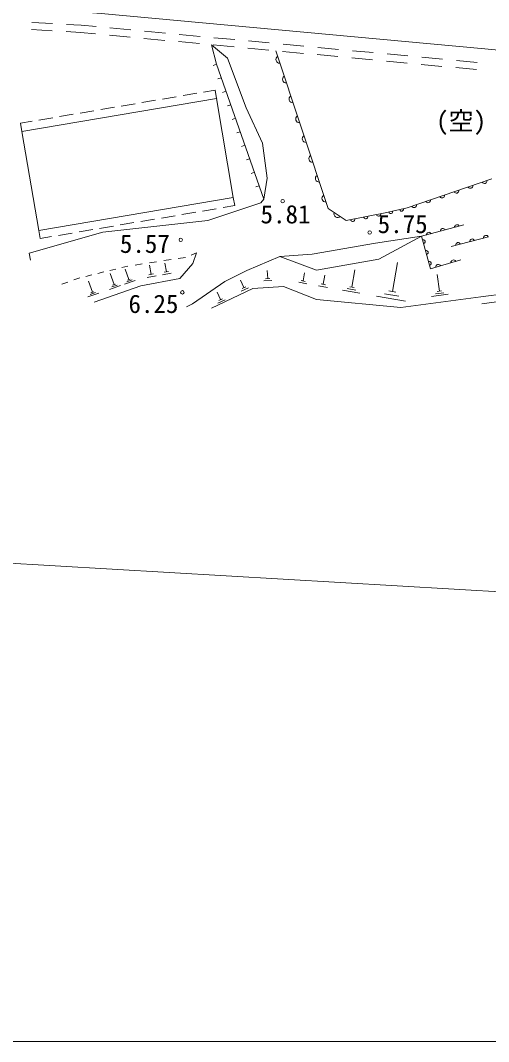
# Model space of a CAD drawing. Units: millimetres, scale not verified. Extents: x 40000 to 680000, y 20000 to 380000.
# Drawn here: x 412350 to 445988, y 205000 to 278400 of the extents above; entities that cross this region are included whole.
import ezdxf
from ezdxf.enums import TextEntityAlignment as Align

# ---------------------------------------------------------------- set-up
doc = ezdxf.new("R2010")
doc.units = ezdxf.units.MM
doc.header["$LTSCALE"] = 1000
for name, color, linetype, lineweight in [('M-BGD', 7, 'Continuous', 13), ('M-BMK-OTRS', 5, 'Continuous', 13), ('M-STR-HTXT', 7, 'Continuous', 13), ('M-TTL-BAND', 7, 'Continuous', 13)]:
    doc.layers.add(name, color=color, linetype=linetype, lineweight=lineweight)
doc.styles.add('ＭＳ ゴシック', font='')
doc.styles.get('ＭＳ ゴシック').set_extended_font_data('MS Gothic')

msp = doc.modelspace()

# ---------------------------------------------------------------- linework, layer by layer
at = {"layer": 'M-BGD'}
for p, q in [((413167, 278262), (414665, 278174)), ((413136, 277743), (414633, 277655)), ((415631, 277597), (416668, 277536)), ((415663, 278116), (416708, 278055)), ((416668, 277536), (417745, 277435)), ((416708, 278055), (417789, 277953)), ((418785, 277860), (420278, 277720)), ((421274, 277626), (422767, 277486)), ((418740, 277342), (420234, 277201)), ((421229, 277108), (422723, 276968)), ((423718, 276874), (425212, 276734)), ((423763, 277392), (425256, 277252)), ((426252, 277159), (427745, 277019)), ((428741, 276925), (430234, 276785)), ((426088, 276652), (426436, 275251)), ((426088, 276652), (427226, 275678)), ((426207, 276641), (427701, 276501)), ((428697, 276407), (430190, 276267)), ((430698, 276219), (434458, 264881)), ((431186, 276174), (432679, 276033)), ((431230, 276692), (432724, 276552)), ((433719, 276458), (435213, 276318)), ((436208, 276224), (437702, 276084)), ((438697, 275991), (440191, 275851)), ((426436, 275251), (426200, 275168)), ((426436, 275251), (429840, 265543)), ((427226, 275678), (428581, 272112)), ((433675, 275940), (435168, 275800)), ((436164, 275706), (437657, 275566)), ((438653, 275473), (440146, 275333)), ((441186, 275757), (442680, 275617)), ((443675, 275524), (445169, 275384)), ((441142, 275239), (442635, 275099)), ((443631, 275006), (445124, 274865)), ((426776, 274280), (426541, 274197)), ((425021, 273160), (424035, 272993)), ((426348, 273386), (425514, 273244)), ((426348, 273386), (426439, 272783)), ((427117, 273309), (426881, 273227)), ((426439, 272783), (412458, 270410)), ((420584, 272407), (419598, 272240)), ((422063, 272658), (421077, 272491)), ((423542, 272909), (422556, 272742)), ((426420, 272766), (426458, 272800)), ((426439, 272783), (427644, 265683)), ((427457, 272338), (427221, 272256)), ((416148, 271654), (415162, 271487)), ((417627, 271905), (416641, 271738)), ((419105, 272156), (418119, 271989)), ((428581, 272112), (429734, 269574)), ((413190, 271152), (412356, 271011)), ((412356, 271011), (412458, 270410)), ((414669, 271403), (413683, 271236)), ((427798, 271368), (427562, 271285)), ((412458, 270410), (413663, 263310)), ((428138, 270397), (427902, 270314)), ((428478, 269426), (428242, 269343)), ((429734, 269574), (430078, 267063)), ((428819, 268455), (428583, 268373)), ((429159, 267485), (428923, 267402)), ((429499, 266514), (429263, 266431)), ((430078, 267063), (429840, 265543)), ((440127, 264925), (446211, 267003)), ((427644, 265683), (413663, 263310)), ((429628, 265295), (425806, 264021)), ((427744, 265091), (426916, 264951)), ((427744, 265091), (427644, 265683)), ((429840, 265543), (429628, 265295)), ((423465, 264365), (422479, 264198)), ((424944, 264616), (423958, 264449)), ((426423, 264867), (425437, 264700)), ((434458, 264881), (435766, 264007)), ((435766, 264007), (438567, 264568)), ((438567, 264568), (440127, 264925)), ((419029, 263612), (418043, 263445)), ((425806, 264021), (418260, 263179)), ((420507, 263863), (419521, 263696)), ((421986, 264114), (421000, 263947)), ((441180, 262886), (444222, 263697)), ((444222, 263697), (441180, 262886)), ((418260, 263179), (412971, 261668)), ((413763, 262718), (413663, 263310)), ((414592, 262859), (413763, 262718)), ((416071, 263110), (415085, 262943)), ((417550, 263361), (416564, 263194)), ((441180, 262886), (438108, 261246)), ((441180, 262886), (441820, 260543)), ((441820, 260543), (441180, 262886)), ((445982, 262849), (443302, 262150)), ((413066, 261177), (412971, 261668)), ((424204, 261370), (423687, 261291)), ((425010, 261701), (424607, 261535)), ((425010, 261701), (424728, 260926)), ((428617, 260427), (431000, 261441)), ((433615, 260452), (431000, 261441)), ((420065, 260740), (419634, 260634)), ((421100, 260897), (420583, 260819)), ((422135, 261055), (421617, 260976)), ((421749, 260144), (421627, 260812)), ((423170, 261213), (422652, 261134)), ((422841, 260332), (422727, 260958)), ((424728, 260926), (423807, 259839)), ((438108, 261246), (433615, 260452)), ((439074, 258921), (439444, 261001)), ((441820, 260543), (444006, 261190)), ((444006, 261190), (441820, 260543)), ((416615, 259897), (416183, 259747)), ((417478, 260107), (417046, 260002)), ((418340, 260318), (417909, 260213)), ((419203, 260529), (418771, 260424)), ((419076, 259409), (418798, 260207)), ((420145, 259771), (419881, 260530)), ((421000, 259326), (423807, 259839)), ((422113, 260038), (421445, 259915)), ((421916, 260174), (421582, 260113)), ((423182, 260233), (422557, 260119)), ((422997, 260361), (422685, 260304)), ((427034, 259642), (428617, 260427)), ((430261, 259854), (429970, 259837)), ((430116, 259845), (430082, 260428)), ((432671, 259671), (432773, 260245)), ((434111, 259434), (434227, 260083)), ((436169, 259222), (436390, 260466)), ((442452, 258937), (442297, 260126)), ((415750, 259597), (415317, 259448)), ((417517, 258866), (417239, 259664)), ((421000, 259326), (417643, 258157)), ((419544, 259348), (418746, 259070)), ((419310, 259379), (418911, 259240)), ((419175, 259444), (418976, 259374)), ((420591, 259713), (419832, 259448)), ((420368, 259742), (419989, 259609)), ((420240, 259804), (420050, 259738)), ((424705, 258028), (427034, 259642)), ((428411, 259199), (428165, 259728)), ((428737, 259190), (428208, 258944)), ((428543, 259261), (428279, 259137)), ((430415, 259716), (429833, 259683)), ((432933, 259476), (432358, 259578)), ((432814, 259645), (432527, 259696)), ((434407, 259214), (433758, 259329)), ((434274, 259405), (433949, 259463)), ((436453, 259011), (435831, 259121)), ((436325, 259194), (436014, 259249)), ((417985, 258806), (417187, 258528)), ((417751, 258836), (417352, 258697)), ((417617, 258901), (417417, 258831)), ((426730, 258334), (426483, 258863)), ((426862, 258396), (426597, 258273)), ((436736, 258800), (435492, 259021)), ((440022, 258217), (437942, 258586)), ((439548, 258569), (438508, 258754)), ((439334, 258875), (438814, 258967)), ((443085, 258718), (441896, 258563)), ((442768, 258828), (442174, 258750)), ((442600, 258957), (442303, 258918)), ((447266, 258763), (445430, 258520)), ((424292, 257802), (424705, 258028)), ((427056, 258325), (426527, 258079))]:
    msp.add_line(p, q, dxfattribs=at)
for points in [[(459485, 267266), (459158, 266017), (457897, 264910), (455539, 263032), (453483, 261718), (451062, 260575), (447441, 258282), (445495, 258024)], [(441180, 262886), (437859, 262385), (433305, 261587), (431000, 261441)], [(445430, 258520), (439681, 257769), (433616, 258339), (431264, 259264), (429041, 259137), (426088, 257707)]]:
    msp.add_lwpolyline(points, dxfattribs=at)
for centre in [(431198, 265412), (437448, 263158), (423869, 262627), (423987, 258855)]:
    msp.add_circle(centre, 125, dxfattribs=at)
for centre, radius, start, end in [((430966, 275589), 257, 121.09104, 275.60294), ((431439, 274164), 257, 121.09044, 275.60394), ((431912, 272738), 257, 121.09044, 275.60394), ((432385, 271313), 257, 121.09054, 275.60344), ((432857, 269887), 257, 121.08924, 275.60474), ((433330, 268462), 257, 121.08924, 275.60474), ((433803, 267037), 257, 121.09104, 275.60294), ((444680, 266513), 181, 208.80414, 8.90614), ((445694, 266859), 181, 208.80404, 8.90684), ((434275, 265611), 257, 121.09104, 275.60294), ((442652, 265820), 181, 208.80424, 8.90814), ((443666, 266166), 181, 208.80164, 8.90934), ((440624, 265127), 181, 208.80404, 8.90684), ((441638, 265474), 181, 208.80404, 8.90684), ((435152, 264504), 272, 161.59114, 310.91714), ((437165, 264296), 159, 194.54764, 8.10704), ((438098, 264483), 159, 194.54764, 8.10704), ((438960, 264642), 134, 186.15604, 19.60474), ((439740, 264820), 134, 186.15424, 19.60664), ((436231, 264109), 159, 194.54764, 8.10704), ((443722, 263536), 177, 23.68294, 186.15024), ((441693, 262995), 177, 23.68114, 186.15194), ((442708, 263266), 177, 23.68274, 186.15094), ((445803, 262778), 174, 22.40484, 186.82854), ((441300, 262500), 136, 279.23354, 111.33694), ((443807, 262257), 174, 22.40484, 186.82854), ((444805, 262518), 174, 22.40424, 186.82914), ((441513, 261719), 136, 279.23584, 111.33674), ((441727, 260938), 136, 279.23394, 111.33594), ((442379, 260662), 195, 29.89144, 183.08074), ((443472, 260985), 195, 29.88984, 183.08184)]:
    msp.add_arc(centre, radius, start, end, dxfattribs=at)
at = {"layer": 'M-BMK-OTRS'}
msp.add_lwpolyline([(323817, 284474), (377197, 281360), (415359, 279102), (418161, 278897), (445446, 276375), (456301, 275353), (459999, 275040), (491167, 273617)], dxfattribs=at)
at = {"layer": 'M-STR-HTXT'}
msp.add_line((299361, 245971), (496025, 234428), dxfattribs=at)
at = {"layer": 'M-TTL-BAND'}
msp.add_line((40000, 205000), (579000, 205000), dxfattribs=at)

# ---------------------------------------------------------------- texts
at = {"layer": 'M-BGD', "style": 'ＭＳ ゴシック'}
msp.add_text('(空)', height=1320, dxfattribs=at).set_placement((444014, 271183), align=Align.MIDDLE_CENTER)
for s, p in [('5.81', (429603, 263414)), ('5.75', (438019, 262716)), ('5.57', (419496, 261293)), ('6.25', (420112, 256974))]:
    msp.add_text(s, height=1320, dxfattribs=at).set_placement(p, align=Align.BOTTOM_LEFT)

doc.saveas('drawing.dxf')
